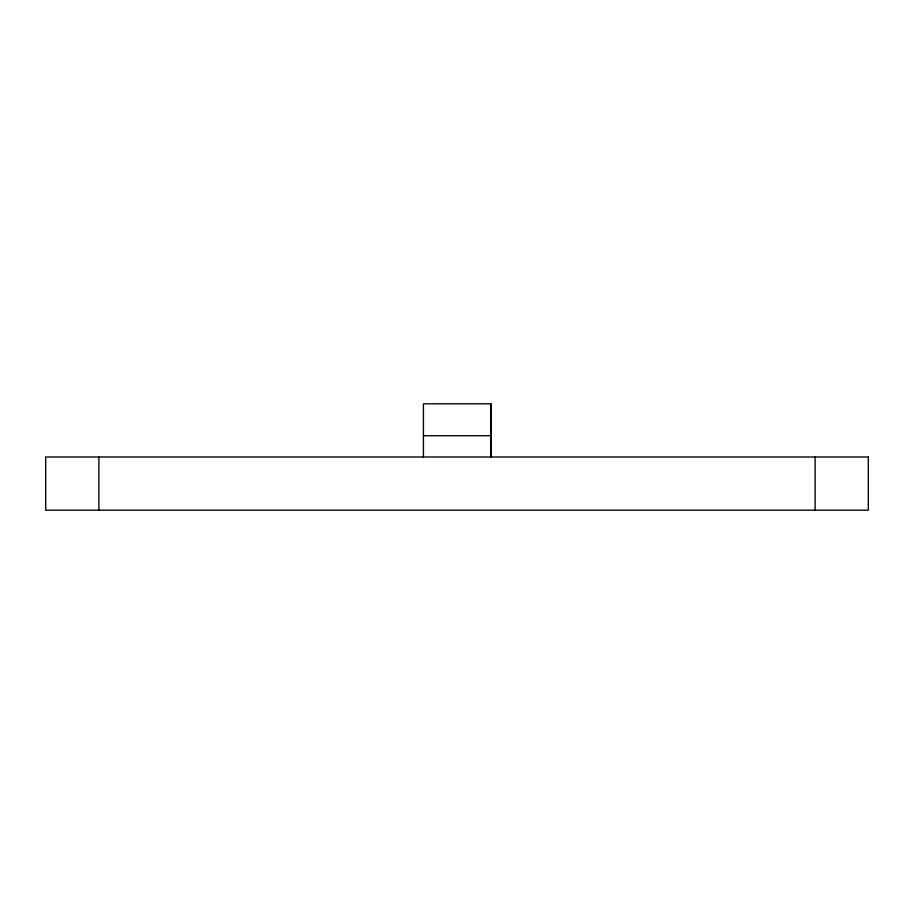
<?xml version="1.0" encoding="UTF-8"?>
<svg xmlns="http://www.w3.org/2000/svg" width="914" height="914" viewBox="0 0 914 914"><rect width="100%" height="100%" fill="white"/><g stroke="black" fill="none" stroke-linecap="round" stroke-linejoin="round"><path stroke-width="1.37" d="M423.422 435.727L490.669 435.727M815.117 457L815.117 510.183M491.172 457.24L491.184 403.817L423.422 403.817L423.422 457.24M490.669 403.817L490.669 457.24M98.883 457L98.883 510.183M868.3 457L45.7 457L45.7 510.183L868.3 510.183L868.3 457"/></g></svg>
